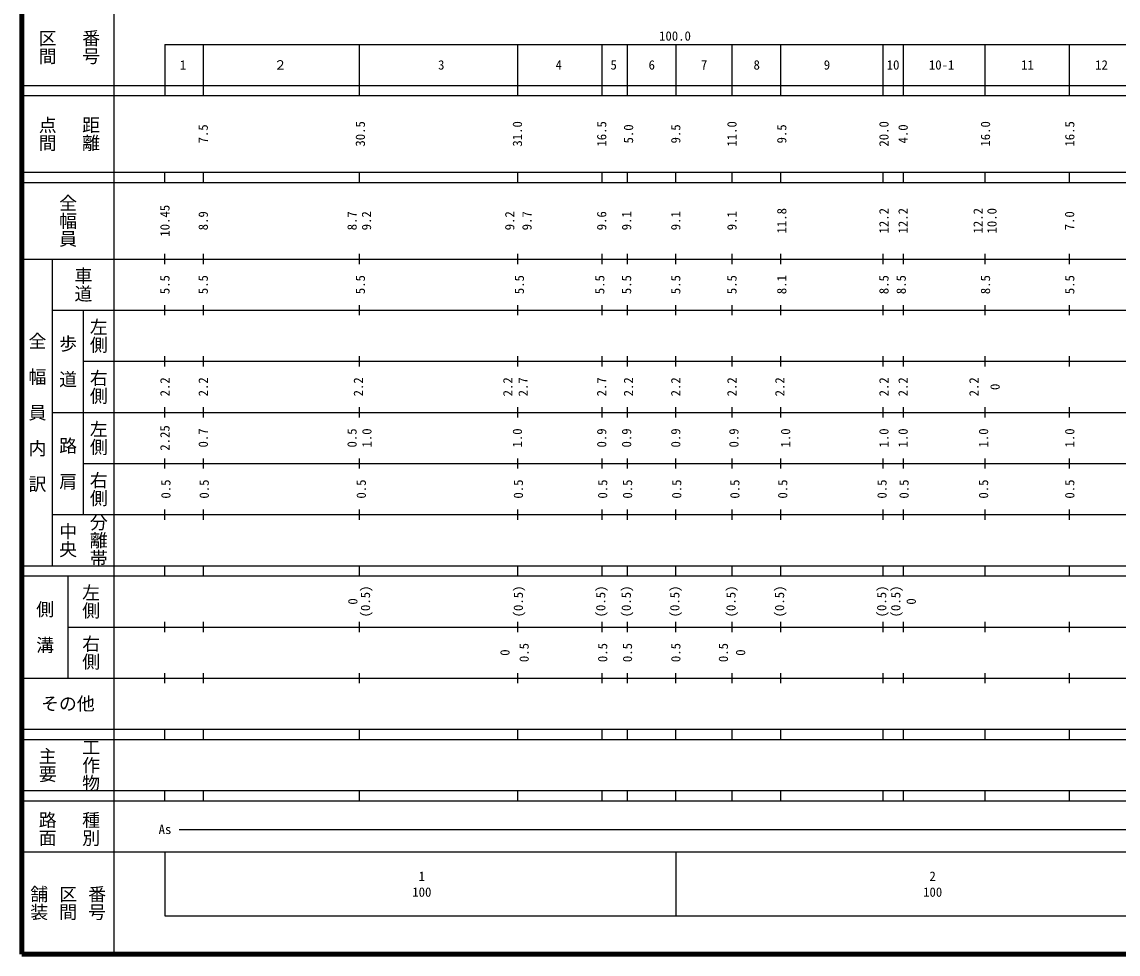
# Model space of a CAD drawing. Units: millimetres on the paper, enlarged 1000 times. Extents: x 40000 to 680000, y 20000 to 380000.
# Drawn here: x 40000 to 254584, y 20000 to 202409 of the extents above; entities that cross this region are included whole.
import ezdxf
from ezdxf.enums import TextEntityAlignment as Align

# ---------------------------------------------------------------- set-up
doc = ezdxf.new("R2010")
doc.units = ezdxf.units.MM
doc.header["$LTSCALE"] = 1000
doc.layers.add('M-TTL', color=2, linetype='Continuous', lineweight=140)
doc.layers.add('M-TTL-BAND', color=7, linetype='Continuous', lineweight=25)
doc.styles.add('@ＭＳ ゴシック', font='')
doc.styles.add('ＭＳ ゴシック', font='')
doc.styles.get('@ＭＳ ゴシック').set_extended_font_data('@MS Gothic')
doc.styles.get('ＭＳ ゴシック').set_extended_font_data('MS Gothic')

msp = doc.modelspace()

# ---------------------------------------------------------------- linework, layer by layer
at = {"layer": 'M-TTL'}
for p, q in [((40000, 380000), (40000, 20000)), ((40000, 20000), (680000, 20000))]:
    msp.add_line(p, q, dxfattribs=at)
at = {"layer": 'M-TTL-BAND'}
for p, q in [((58000, 370000), (58000, 20000)), ((68000, 198000), (579000, 198000)), ((68000, 198000), (68000, 188000)), ((75500, 198000), (75500, 188000)), ((106000, 198000), (106000, 188000)), ((137000, 198000), (137000, 188000)), ((153500, 198000), (153500, 188000)), ((158500, 198000), (158500, 188000)), ((168000, 198000), (168000, 188000)), ((179000, 198000), (179000, 188000)), ((188500, 198000), (188500, 188000)), ((208500, 198000), (208500, 188000)), ((212500, 198000), (212500, 188000)), ((228500, 198000), (228500, 188000)), ((245000, 198000), (245000, 188000)), ((40000, 190000), (579000, 190000)), ((40000, 188000), (579000, 188000)), ((40000, 173000), (579000, 173000)), ((68000, 171000), (68000, 173000)), ((75500, 173000), (75500, 171000)), ((106000, 173000), (106000, 171000)), ((137000, 173000), (137000, 171000)), ((153500, 173000), (153500, 171000)), ((158500, 173000), (158500, 171000)), ((168000, 171000), (168000, 173000)), ((179000, 173000), (179000, 171000)), ((188500, 173000), (188500, 171000)), ((208500, 173000), (208500, 171000)), ((212500, 173000), (212500, 171000)), ((228500, 173000), (228500, 171000)), ((245000, 173000), (245000, 171000)), ((40000, 171000), (579000, 171000)), ((68000, 155000), (68000, 157000)), ((75500, 157000), (75500, 155000)), ((106000, 157000), (106000, 155000)), ((137000, 157000), (137000, 155000)), ((153500, 157000), (153500, 155000)), ((158500, 157000), (158500, 155000)), ((168000, 155000), (168000, 157000)), ((179000, 157000), (179000, 155000)), ((188500, 157000), (188500, 155000)), ((208500, 157000), (208500, 155000)), ((212500, 157000), (212500, 155000)), ((228500, 157000), (228500, 155000)), ((245000, 157000), (245000, 155000)), ((40000, 156000), (579000, 156000)), ((46000, 96000), (46000, 156000)), ((46000, 146000), (579000, 146000)), ((52000, 146000), (52000, 106000)), ((68000, 145000), (68000, 147000)), ((75500, 147000), (75500, 145000)), ((106000, 147000), (106000, 145000)), ((137000, 147000), (137000, 145000)), ((153500, 147000), (153500, 145000)), ((158500, 147000), (158500, 145000)), ((168000, 145000), (168000, 147000)), ((179000, 147000), (179000, 145000)), ((188500, 147000), (188500, 145000)), ((208500, 147000), (208500, 145000)), ((212500, 147000), (212500, 145000)), ((228500, 147000), (228500, 145000)), ((245000, 147000), (245000, 145000)), ((52000, 136000), (579000, 136000)), ((68000, 135000), (68000, 137000)), ((75500, 137000), (75500, 135000)), ((106000, 137000), (106000, 135000)), ((137000, 137000), (137000, 135000)), ((153500, 137000), (153500, 135000)), ((158500, 137000), (158500, 135000)), ((168000, 135000), (168000, 137000)), ((179000, 137000), (179000, 135000)), ((188500, 137000), (188500, 135000)), ((208500, 137000), (208500, 135000)), ((212500, 137000), (212500, 135000)), ((228500, 137000), (228500, 135000)), ((245000, 137000), (245000, 135000)), ((68000, 125000), (68000, 127000)), ((75500, 127000), (75500, 125000)), ((106000, 127000), (106000, 125000)), ((137000, 127000), (137000, 125000)), ((153500, 127000), (153500, 125000)), ((158500, 127000), (158500, 125000)), ((168000, 125000), (168000, 127000)), ((179000, 127000), (179000, 125000)), ((188500, 127000), (188500, 125000)), ((208500, 127000), (208500, 125000)), ((212500, 127000), (212500, 125000)), ((228500, 127000), (228500, 125000)), ((245000, 127000), (245000, 125000)), ((46000, 126000), (579000, 126000)), ((52000, 116000), (579000, 116000)), ((68000, 115000), (68000, 117000)), ((75500, 117000), (75500, 115000)), ((106000, 117000), (106000, 115000)), ((137000, 117000), (137000, 115000)), ((153500, 117000), (153500, 115000)), ((158500, 117000), (158500, 115000)), ((168000, 115000), (168000, 117000)), ((179000, 117000), (179000, 115000)), ((188500, 117000), (188500, 115000)), ((208500, 117000), (208500, 115000)), ((212500, 117000), (212500, 115000)), ((228500, 117000), (228500, 115000)), ((245000, 117000), (245000, 115000)), ((46000, 106000), (579000, 106000)), ((68000, 105000), (68000, 107000)), ((75500, 107000), (75500, 105000)), ((106000, 107000), (106000, 105000)), ((137000, 107000), (137000, 105000)), ((153500, 107000), (153500, 105000)), ((158500, 107000), (158500, 105000)), ((168000, 105000), (168000, 107000)), ((179000, 107000), (179000, 105000)), ((188500, 107000), (188500, 105000)), ((208500, 107000), (208500, 105000)), ((212500, 107000), (212500, 105000)), ((228500, 107000), (228500, 105000)), ((245000, 107000), (245000, 105000)), ((40000, 96000), (579000, 96000)), ((68000, 94000), (68000, 96000)), ((75500, 96000), (75500, 94000)), ((106000, 96000), (106000, 94000)), ((137000, 96000), (137000, 94000)), ((153500, 96000), (153500, 94000)), ((158500, 96000), (158500, 94000)), ((168000, 94000), (168000, 96000)), ((179000, 96000), (179000, 94000)), ((188500, 96000), (188500, 94000)), ((208500, 96000), (208500, 94000)), ((212500, 96000), (212500, 94000)), ((228500, 96000), (228500, 94000)), ((245000, 96000), (245000, 94000)), ((40000, 94000), (579000, 94000)), ((49000, 94000), (49000, 74000)), ((49000, 84000), (579000, 84000)), ((68000, 83000), (68000, 85000)), ((75500, 85000), (75500, 83000)), ((106000, 85000), (106000, 83000)), ((137000, 85000), (137000, 83000)), ((153500, 85000), (153500, 83000)), ((158500, 85000), (158500, 83000)), ((168000, 83000), (168000, 85000)), ((179000, 85000), (179000, 83000)), ((188500, 85000), (188500, 83000)), ((208500, 85000), (208500, 83000)), ((212500, 85000), (212500, 83000)), ((228500, 85000), (228500, 83000)), ((245000, 85000), (245000, 83000)), ((40000, 74000), (579000, 74000)), ((68000, 73000), (68000, 75000)), ((75500, 75000), (75500, 73000)), ((106000, 75000), (106000, 73000)), ((137000, 75000), (137000, 73000)), ((153500, 75000), (153500, 73000)), ((158500, 75000), (158500, 73000)), ((168000, 73000), (168000, 75000)), ((179000, 75000), (179000, 73000)), ((188500, 75000), (188500, 73000)), ((208500, 75000), (208500, 73000)), ((212500, 75000), (212500, 73000)), ((228500, 75000), (228500, 73000)), ((245000, 75000), (245000, 73000)), ((40000, 64000), (579000, 64000)), ((68000, 62000), (68000, 64000)), ((75500, 64000), (75500, 62000)), ((106000, 64000), (106000, 62000)), ((137000, 64000), (137000, 62000)), ((153500, 64000), (153500, 62000)), ((158500, 64000), (158500, 62000)), ((168000, 62000), (168000, 64000)), ((179000, 64000), (179000, 62000)), ((188500, 64000), (188500, 62000)), ((208500, 64000), (208500, 62000)), ((212500, 64000), (212500, 62000)), ((228500, 64000), (228500, 62000)), ((245000, 64000), (245000, 62000)), ((40000, 62000), (579000, 62000)), ((40000, 52000), (579000, 52000)), ((68000, 50000), (68000, 52000)), ((75500, 52000), (75500, 50000)), ((106000, 52000), (106000, 50000)), ((137000, 52000), (137000, 50000)), ((153500, 52000), (153500, 50000)), ((158500, 52000), (158500, 50000)), ((168000, 50000), (168000, 52000)), ((179000, 52000), (179000, 50000)), ((188500, 52000), (188500, 50000)), ((208500, 52000), (208500, 50000)), ((212500, 52000), (212500, 50000)), ((228500, 52000), (228500, 50000)), ((245000, 52000), (245000, 50000)), ((40000, 50000), (579000, 50000)), ((70805, 44406), (565903, 44406)), ((40000, 40000), (579000, 40000)), ((68000, 40000), (68000, 27500)), ((168000, 40000), (168000, 27500)), ((68000, 27500), (579000, 27500))]:
    msp.add_line(p, q, dxfattribs=at)

# ---------------------------------------------------------------- texts
for s, height, rotation, style, p in [('区間', 2566, 270, '@ＭＳ ゴシック', (45000, 197500)), ('番号', 2566, 270, '@ＭＳ ゴシック', (53500, 197500)), ('点間', 2566, 270, '@ＭＳ ゴシック', (45000, 180500)), ('距離', 2566, 270, '@ＭＳ ゴシック', (53500, 180500)), ('30.5', 1833, 90, 'ＭＳ ゴシック', (106233, 180500)), ('31.0', 1833, 90, 'ＭＳ ゴシック', (136984, 180500)), ('16.5', 1833, 90, 'ＭＳ ゴシック', (153484, 180500)), ('11.0', 1833, 90, 'ＭＳ ゴシック', (178985, 180500)), ('20.0', 1833, 90, 'ＭＳ ゴシック', (208736, 180500)), ('16.0', 1833, 90, 'ＭＳ ゴシック', (228612, 180500)), ('16.5', 1833, 90, 'ＭＳ ゴシック', (245113, 180500)), ('7.5', 1833, 90, 'ＭＳ ゴシック', (75481, 180500)), ('5.0', 1833, 90, 'ＭＳ ゴシック', (158735, 180500)), ('9.5', 1833, 90, 'ＭＳ ゴシック', (167981, 180500)), ('9.5', 1833, 90, 'ＭＳ ゴシック', (188736, 180500)), ('4.0', 1833, 90, 'ＭＳ ゴシック', (212484, 180500)), ('全幅員', 2566, 270, '@ＭＳ ゴシック', (49000, 163500)), ('10.45', 1833, 90, 'ＭＳ ゴシック', (67981, 163500)), ('8.9', 1833, 90, 'ＭＳ ゴシック', (75481, 163500)), ('8.7', 1833, 90, 'ＭＳ ゴシック', (104617, 163500)), ('9.2', 1833, 90, 'ＭＳ ゴシック', (107435, 163500)), ('9.2', 1833, 90, 'ＭＳ ゴシック', (135484, 163500)), ('9.7', 1833, 90, 'ＭＳ ゴシック', (138859, 163500)), ('9.6', 1833, 90, 'ＭＳ ゴシック', (153484, 163500)), ('9.1', 1833, 90, 'ＭＳ ゴシック', (158359, 163500)), ('9.1', 1833, 90, 'ＭＳ ゴシック', (167981, 163500)), ('9.1', 1833, 90, 'ＭＳ ゴシック', (178985, 163500)), ('11.8', 1833, 90, 'ＭＳ ゴシック', (188736, 163500)), ('12.2', 1833, 90, 'ＭＳ ゴシック', (208736, 163500)), ('12.2', 1833, 90, 'ＭＳ ゴシック', (212484, 163500)), ('12.2', 1833, 90, 'ＭＳ ゴシック', (227171, 163500)), ('10.0', 1833, 90, 'ＭＳ ゴシック', (229875, 163500)), ('7.0', 1833, 90, 'ＭＳ ゴシック', (245082, 163500)), ('車道', 2566, 270, '@ＭＳ ゴシック', (52000, 151000)), ('5.5', 1833, 90, 'ＭＳ ゴシック', (67981, 151000)), ('5.5', 1833, 90, 'ＭＳ ゴシック', (75481, 151000)), ('5.5', 1833, 90, 'ＭＳ ゴシック', (106233, 151000)), ('5.5', 1833, 90, 'ＭＳ ゴシック', (137359, 151000)), ('5.5', 1833, 90, 'ＭＳ ゴシック', (153109, 151000)), ('5.5', 1833, 90, 'ＭＳ ゴシック', (158359, 151000)), ('5.5', 1833, 90, 'ＭＳ ゴシック', (167981, 151000)), ('5.5', 1833, 90, 'ＭＳ ゴシック', (178985, 151000)), ('8.1', 1833, 90, 'ＭＳ ゴシック', (188736, 151000)), ('8.5', 1833, 90, 'ＭＳ ゴシック', (208736, 151000)), ('8.5', 1833, 90, 'ＭＳ ゴシック', (212109, 151000)), ('8.5', 1833, 90, 'ＭＳ ゴシック', (228612, 151000)), ('5.5', 1833, 90, 'ＭＳ ゴシック', (245113, 151000)), ('左側', 2566, 270, '@ＭＳ ゴシック', (55000, 141000)), ('全\u3000幅\u3000員\u3000内\u3000訳', 2566, 270, '@ＭＳ ゴシック', (43000, 126000)), ('歩\u3000道', 2566, 270, '@ＭＳ ゴシック', (49000, 136000)), ('右側', 2566, 270, '@ＭＳ ゴシック', (55000, 131000)), ('2.2', 1833, 90, 'ＭＳ ゴシック', (67981, 131000)), ('2.2', 1833, 90, 'ＭＳ ゴシック', (75481, 131000)), ('2.2', 1833, 90, 'ＭＳ ゴシック', (105858, 131000)), ('2.2', 1833, 90, 'ＭＳ ゴシック', (135109, 131000)), ('2.7', 1833, 90, 'ＭＳ ゴシック', (138109, 131000)), ('2.7', 1833, 90, 'ＭＳ ゴシック', (153484, 131000)), ('2.2', 1833, 90, 'ＭＳ ゴシック', (158735, 131000)), ('2.2', 1833, 90, 'ＭＳ ゴシック', (167981, 131000)), ('2.2', 1833, 90, 'ＭＳ ゴシック', (178985, 131000)), ('2.2', 1833, 90, 'ＭＳ ゴシック', (188361, 131000)), ('2.2', 1833, 90, 'ＭＳ ゴシック', (208736, 131000)), ('2.2', 1833, 90, 'ＭＳ ゴシック', (212484, 131000)), ('2.2', 1833, 90, 'ＭＳ ゴシック', (226362, 131000)), ('0', 1833, 90, 'ＭＳ ゴシック', (230487, 131000)), ('左側', 2566, 270, '@ＭＳ ゴシック', (55000, 121000)), ('2.25', 1833, 90, 'ＭＳ ゴシック', (67981, 121000)), ('0.7', 1833, 90, 'ＭＳ ゴシック', (75481, 121000)), ('0.5', 1833, 90, 'ＭＳ ゴシック', (104608, 121000)), ('1.0', 1833, 90, 'ＭＳ ゴシック', (107519, 121000)), ('1.0', 1833, 90, 'ＭＳ ゴシック', (136984, 121000)), ('0.9', 1833, 90, 'ＭＳ ゴシック', (153484, 121000)), ('0.9', 1833, 90, 'ＭＳ ゴシック', (158359, 121000)), ('0.9', 1833, 90, 'ＭＳ ゴシック', (167981, 121000)), ('0.9', 1833, 90, 'ＭＳ ゴシック', (179360, 121000)), ('1.0', 1833, 90, 'ＭＳ ゴシック', (189486, 121000)), ('1.0', 1833, 90, 'ＭＳ ゴシック', (208736, 121000)), ('1.0', 1833, 90, 'ＭＳ ゴシック', (212484, 121000)), ('1.0', 1833, 90, 'ＭＳ ゴシック', (228237, 121000)), ('1.0', 1833, 90, 'ＭＳ ゴシック', (245113, 121000)), ('路\u3000肩', 2566, 270, '@ＭＳ ゴシック', (49000, 116000)), ('右側', 2566, 270, '@ＭＳ ゴシック', (55000, 111000)), ('0.5', 1833, 90, 'ＭＳ ゴシック', (68169, 111000)), ('0.5', 1833, 90, 'ＭＳ ゴシック', (75669, 111000)), ('0.5', 1833, 90, 'ＭＳ ゴシック', (106420, 111000)), ('0.5', 1833, 90, 'ＭＳ ゴシック', (137171, 111000)), ('0.5', 1833, 90, 'ＭＳ ゴシック', (153672, 111000)), ('0.5', 1833, 90, 'ＭＳ ゴシック', (158547, 111000)), ('0.5', 1833, 90, 'ＭＳ ゴシック', (168169, 111000)), ('0.5', 1833, 90, 'ＭＳ ゴシック', (179548, 111000)), ('0.5', 1833, 90, 'ＭＳ ゴシック', (188923, 111000)), ('0.5', 1833, 90, 'ＭＳ ゴシック', (208361, 111000)), ('0.5', 1833, 90, 'ＭＳ ゴシック', (212672, 111000)), ('0.5', 1833, 90, 'ＭＳ ゴシック', (228237, 111000)), ('0.5', 1833, 90, 'ＭＳ ゴシック', (245113, 111000)), ('分離帯', 2566, 270, '@ＭＳ ゴシック', (55000, 101000)), ('中央', 2566, 270, '@ＭＳ ゴシック', (49000, 101000)), ('左側', 2566, 270, '@ＭＳ ゴシック', (53500, 89000)), ('(0.5)', 1833, 90, 'ＭＳ ゴシック', (107242, 89000)), ('(0.5)', 1833, 90, 'ＭＳ ゴシック', (137171, 89000)), ('(0.5)', 1833, 90, 'ＭＳ ゴシック', (153297, 89000)), ('(0.5)', 1833, 90, 'ＭＳ ゴシック', (158297, 89000)), ('(0.5)', 1833, 90, 'ＭＳ ゴシック', (167797, 89000)), ('(0.5)', 1833, 90, 'ＭＳ ゴシック', (178797, 89000)), ('(0.5)', 1833, 90, 'ＭＳ ゴシック', (188297, 89000)), ('(0.5)', 1833, 90, 'ＭＳ ゴシック', (208297, 89000)), ('(0.5)', 1833, 90, 'ＭＳ ゴシック', (211052, 89000)), ('側\u3000溝', 2566, 270, '@ＭＳ ゴシック', (44500, 84000)), ('0', 1833, 90, 'ＭＳ ゴシック', (104763, 89000)), ('0', 1833, 90, 'ＭＳ ゴシック', (214071, 89000)), ('右側', 2566, 270, '@ＭＳ ゴシック', (53500, 79000)), ('0', 1833, 90, 'ＭＳ ゴシック', (134546, 79000)), ('0.5', 1833, 90, 'ＭＳ ゴシック', (138296, 79000)), ('0.5', 1833, 90, 'ＭＳ ゴシック', (153672, 79000)), ('0.5', 1833, 90, 'ＭＳ ゴシック', (158523, 79000)), ('0.5', 1833, 90, 'ＭＳ ゴシック', (167989, 79000)), ('0.5', 1833, 90, 'ＭＳ ゴシック', (177298, 79000)), ('0', 1833, 90, 'ＭＳ ゴシック', (180673, 79000)), ('主要', 2566, 270, '@ＭＳ ゴシック', (45000, 57000)), ('工作物', 2566, 270, '@ＭＳ ゴシック', (53500, 57000)), ('路面', 2566, 270, '@ＭＳ ゴシック', (45000, 44500)), ('種別', 2566, 270, '@ＭＳ ゴシック', (53500, 44500)), ('舗装', 2566, 270, '@ＭＳ ゴシック', (43333, 30000)), ('区間', 2566, 270, '@ＭＳ ゴシック', (49000, 30000)), ('番号', 2566, 270, '@ＭＳ ゴシック', (54667, 30000))]:
    msp.add_text(s, height=height, rotation=rotation, dxfattribs=dict(at, style=style)).set_placement(p, align=Align.MIDDLE_CENTER)
at = {"layer": 'M-TTL-BAND', "style": 'ＭＳ ゴシック'}
msp.add_text('100.0', height=1833, dxfattribs=at).set_placement((167844, 198195), align=Align.BOTTOM_CENTER)
for s, height, p in [('1', 1833, (71543, 194000)), ('２', 1833, (90590, 194000)), ('3', 1833, (122091, 194000)), ('4', 1833, (145092, 194000)), ('5', 1833, (155842, 194000)), ('6', 1833, (163300, 194000)), ('7', 1833, (173538, 194000)), ('8', 1833, (183843, 194000)), ('9', 1833, (197594, 194000)), ('10', 1833, (210532, 194000)), ('10-1', 1833, (220043, 194000)), ('11', 1833, (236845, 194000)), ('12', 1833, (251346, 194000)), ('その他', 2566, (49000, 69000)), ('As', 1833, (68006, 44406)), ('1', 1833, (118288, 35238)), ('2', 1833, (218288, 35238)), ('100', 1833, (118288, 32131)), ('100', 1833, (218288, 32131))]:
    msp.add_text(s, height=height, dxfattribs=at).set_placement(p, align=Align.MIDDLE_CENTER)

doc.saveas('drawing.dxf')
